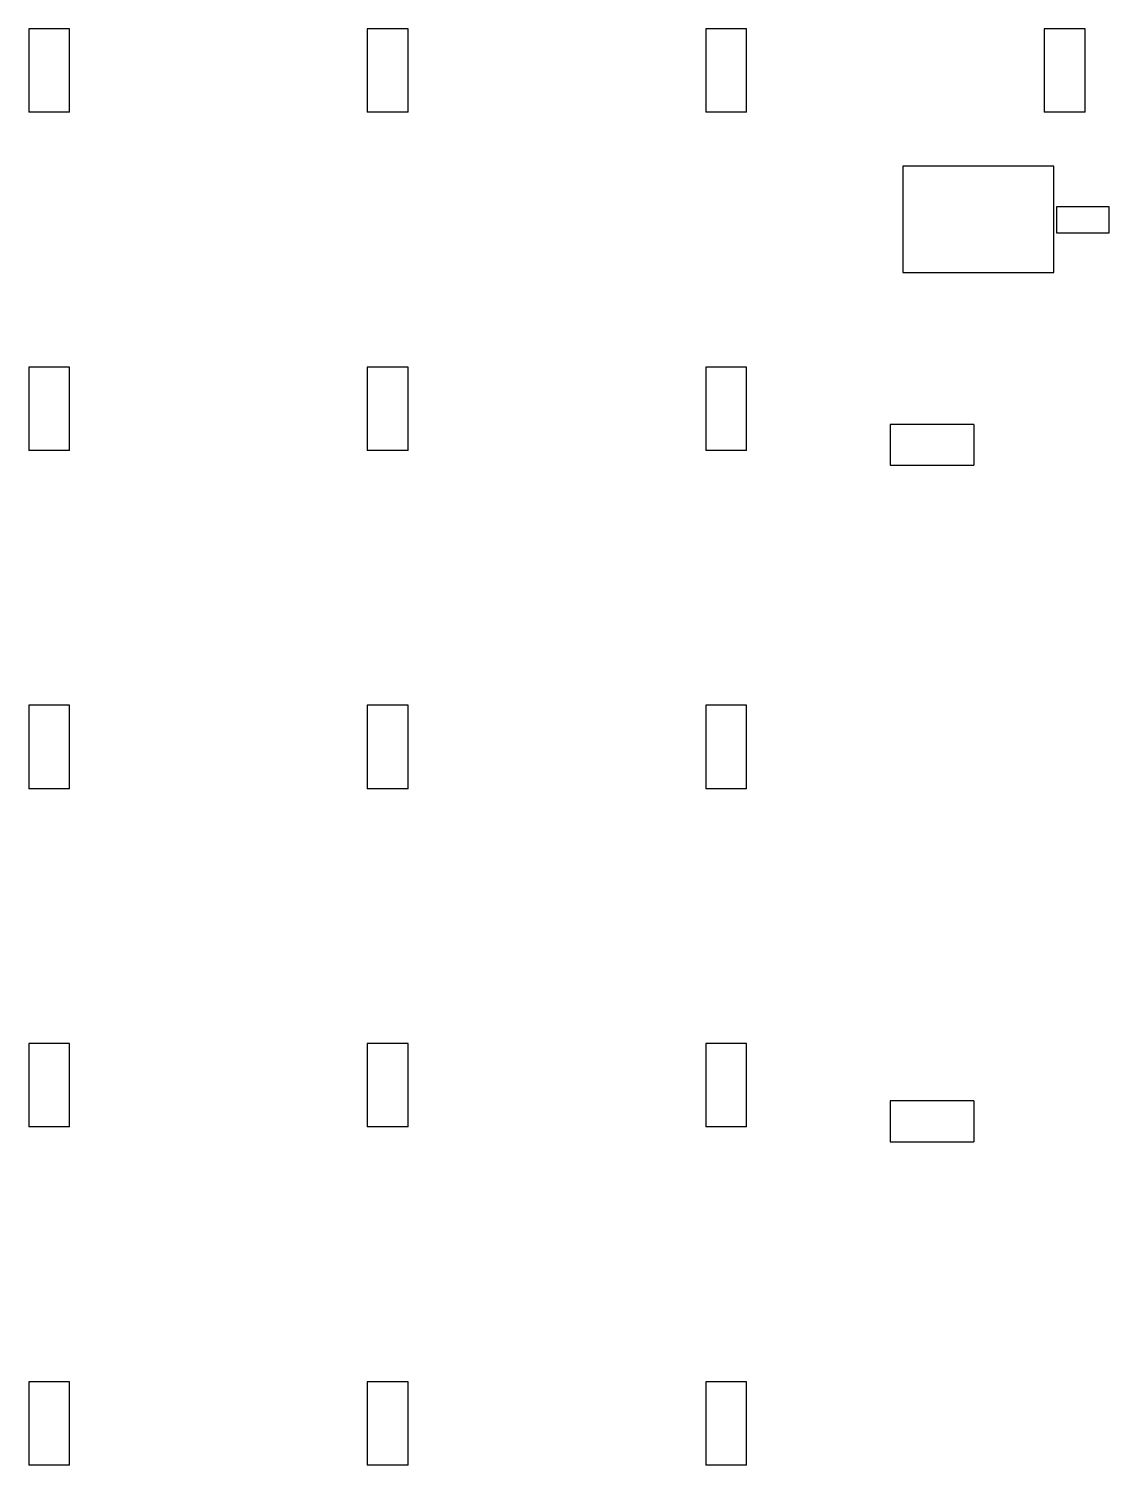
# Model space of a CAD drawing. Extents: x 123.5 to 184.3, y -142.1 to -61.1.
import ezdxf

# ---------------------------------------------------------------- set-up
doc = ezdxf.new("R2010")
doc.units = 0
doc.layers.add('BLACK', color=7, linetype='CONTINUOUS')

msp = doc.modelspace()

# ---------------------------------------------------------------- linework, layer by layer
at = {"layer": 'BLACK', "linetype": 'CONTINUOUS'}
for p, q in [((125.769, -61.15), (123.469, -61.15)), ((123.469, -61.15), (123.469, -65.85)), ((125.769, -65.85), (125.769, -61.15)), ((144.819, -61.15), (142.519, -61.15)), ((142.519, -61.15), (142.519, -65.85)), ((144.819, -65.85), (144.819, -61.15)), ((163.869, -61.15), (161.569, -61.15)), ((161.569, -61.15), (161.569, -65.85)), ((163.869, -65.85), (163.869, -61.15)), ((182.919, -61.15), (180.619, -61.15)), ((180.619, -61.15), (180.619, -65.85)), ((182.919, -65.85), (182.919, -61.15)), ((125.769, -65.85), (123.469, -65.85)), ((144.819, -65.85), (142.519, -65.85)), ((163.869, -65.85), (161.569, -65.85)), ((182.919, -65.85), (180.619, -65.85)), ((181.161, -68.882), (172.661, -68.882)), ((172.661, -68.882), (172.661, -74.882)), ((181.161, -74.882), (181.161, -68.882)), ((184.284, -71.1774), (181.324, -71.1774)), ((181.324, -71.1774), (181.324, -72.6374)), ((184.284, -72.6374), (184.284, -71.1774)), ((181.324, -72.6374), (184.284, -72.6374)), ((172.661, -74.882), (181.161, -74.882)), ((125.769, -80.2), (123.469, -80.2)), ((123.469, -80.2), (123.469, -84.9)), ((125.769, -84.9), (125.769, -80.2)), ((144.819, -80.2), (142.519, -80.2)), ((142.519, -80.2), (142.519, -84.9)), ((144.819, -84.9), (144.819, -80.2)), ((163.869, -80.2), (161.569, -80.2)), ((161.569, -80.2), (161.569, -84.9)), ((163.869, -84.9), (163.869, -80.2)), ((176.657, -83.432), (171.957, -83.432)), ((171.957, -83.432), (171.957, -85.732)), ((176.657, -83.432), (176.657, -85.732)), ((125.769, -84.9), (123.469, -84.9)), ((144.819, -84.9), (142.519, -84.9)), ((163.869, -84.9), (161.569, -84.9)), ((171.957, -85.732), (176.657, -85.732)), ((125.769, -99.25), (123.469, -99.25)), ((123.469, -99.25), (123.469, -103.95)), ((125.769, -103.95), (125.769, -99.25)), ((144.819, -99.25), (142.519, -99.25)), ((142.519, -99.25), (142.519, -103.95)), ((144.819, -103.95), (144.819, -99.25)), ((163.869, -99.25), (161.569, -99.25)), ((161.569, -99.25), (161.569, -103.95)), ((163.869, -103.95), (163.869, -99.25)), ((125.769, -103.95), (123.469, -103.95)), ((144.819, -103.95), (142.519, -103.95)), ((163.869, -103.95), (161.569, -103.95)), ((125.769, -118.3), (123.469, -118.3)), ((123.469, -118.3), (123.469, -123)), ((125.769, -123), (125.769, -118.3)), ((144.819, -118.3), (142.519, -118.3)), ((142.519, -118.3), (142.519, -123)), ((144.819, -123), (144.819, -118.3)), ((163.869, -118.3), (161.569, -118.3)), ((161.569, -118.3), (161.569, -123)), ((163.869, -123), (163.869, -118.3)), ((176.657, -121.532), (171.957, -121.532)), ((171.957, -121.532), (171.957, -123.832)), ((176.657, -121.532), (176.657, -123.832)), ((125.769, -123), (123.469, -123)), ((144.819, -123), (142.519, -123)), ((163.869, -123), (161.569, -123)), ((171.957, -123.832), (176.657, -123.832)), ((125.769, -137.35), (123.469, -137.35)), ((123.469, -137.35), (123.469, -142.05)), ((125.769, -142.05), (125.769, -137.35)), ((142.519, -137.35), (142.519, -142.05)), ((144.819, -137.35), (142.519, -137.35)), ((144.819, -142.05), (144.819, -137.35)), ((163.869, -137.35), (161.569, -137.35)), ((161.569, -137.35), (161.569, -142.05)), ((163.869, -142.05), (163.869, -137.35)), ((125.769, -142.05), (123.469, -142.05)), ((144.819, -142.05), (142.519, -142.05)), ((163.869, -142.05), (161.569, -142.05))]:
    msp.add_line(p, q, dxfattribs=at)

doc.saveas('drawing.dxf')
